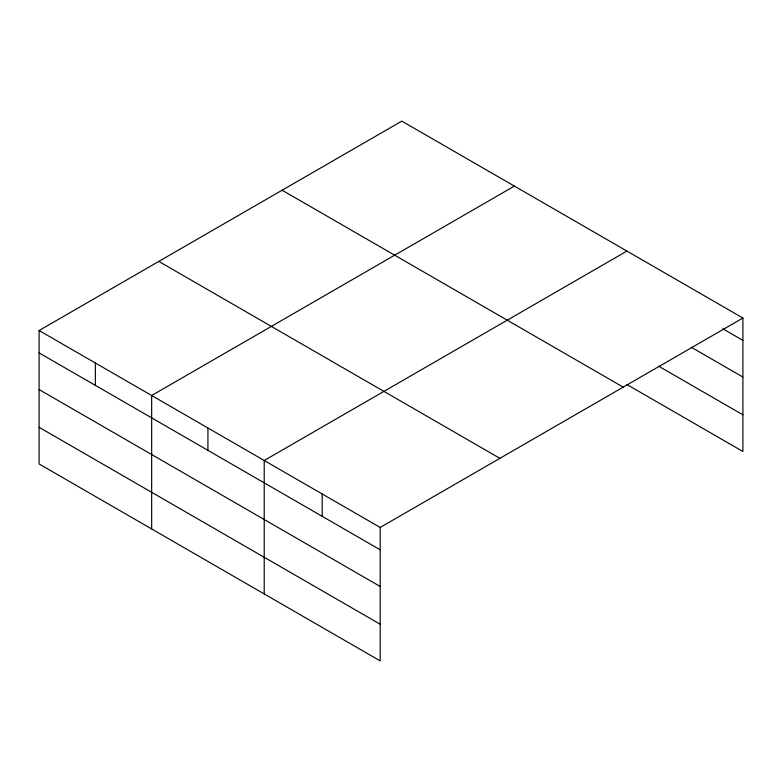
<?xml version="1.0" encoding="UTF-8"?>
<svg xmlns="http://www.w3.org/2000/svg" width="782" height="782" viewBox="0 0 782 782"><rect width="100%" height="100%" fill="white"/><g stroke="black" fill="none" stroke-linecap="round" stroke-linejoin="round"><path stroke-width="1.17" d="M626.929 384.529L742.9 451.478L742.9 318.03L401.811 121.112L39.1 330.522L39.1 463.97L380.189 660.888L380.189 527.449L39.1 330.522M514.37 186.096L151.659 395.506L151.659 528.955M626.929 251.081L264.218 460.49L264.218 593.939M380.189 527.449L742.9 318.03M722.871 328.831L742.9 340.395M691.239 347.228L742.9 377.051M658.561 366.132L742.9 414.822M282.116 190.212L623.205 387.139M158.795 261.413L499.884 458.34M39.1 352.887L380.189 549.805M39.1 389.544L380.189 586.471M39.1 427.304L380.189 624.232M322.204 493.97L322.204 516.335M207.934 427.998L207.934 450.364M95.375 363.014L95.375 385.379"/></g></svg>
